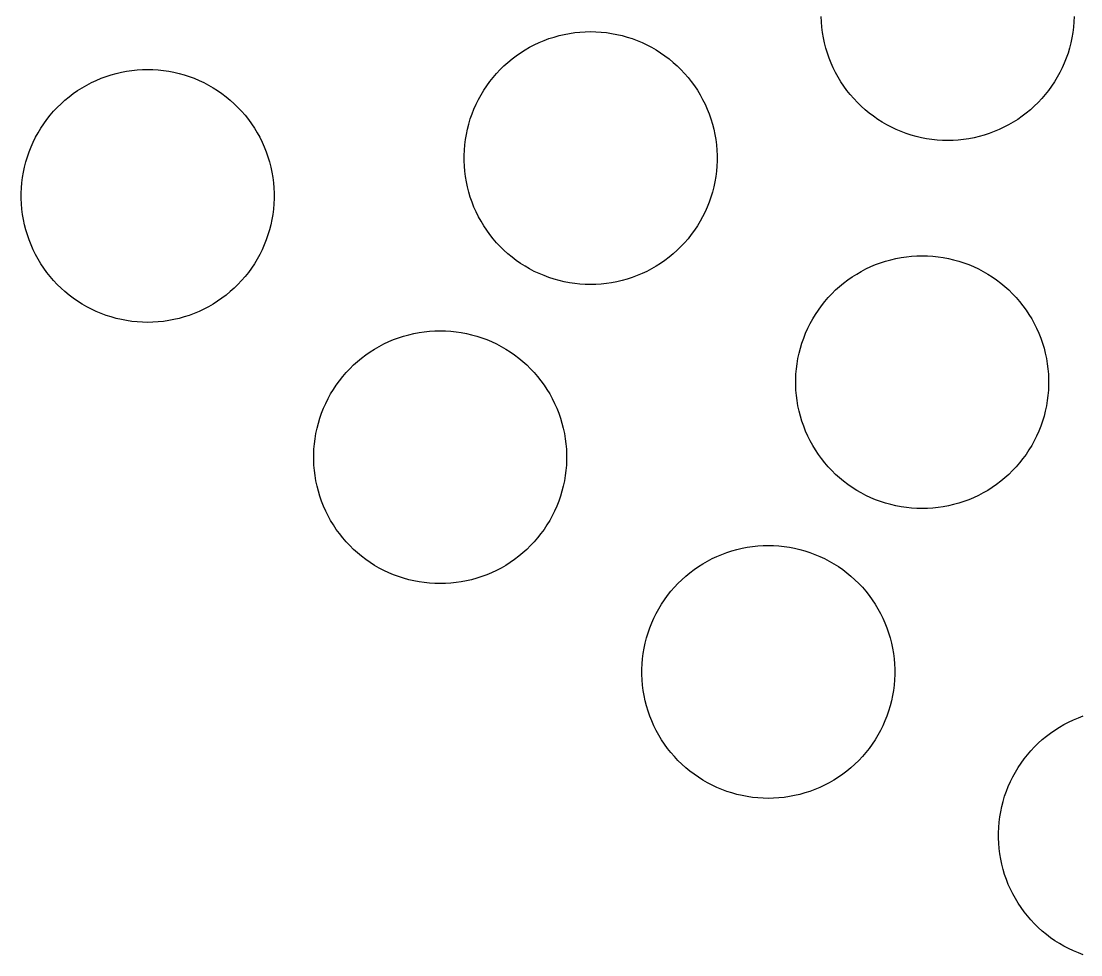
# Model space of a CAD drawing. Header units: metres. Extents: x -102 to 102, y -50 to 50.
# Drawn here: x -77.5 to -64.1, y -32.64 to -20.83 of the extents above; entities that cross this region are included whole.
import ezdxf

# ---------------------------------------------------------------- set-up
doc = ezdxf.new("R2010")
doc.units = ezdxf.units.M

msp = doc.modelspace()

# ---------------------------------------------------------------- linework, layer by layer
for p, q in [((-67.3798, -20.8379), (-67.3826, -20.7709)), ((-64.1833, -20.7709), (-64.1861, -20.8379)), ((-67.3742, -20.9046), (-67.3798, -20.8379)), ((-67.3658, -20.9711), (-67.3742, -20.9046)), ((-64.1917, -20.9046), (-64.2001, -20.9711)), ((-64.1861, -20.8379), (-64.1917, -20.9046)), ((-70.8276, -21.0491), (-70.7639, -21.0284)), ((-70.7639, -21.0284), (-70.6993, -21.0104)), ((-70.6993, -21.0104), (-70.6341, -20.9951)), ((-70.6341, -20.9951), (-70.5683, -20.9825)), ((-70.5683, -20.9825), (-70.502, -20.9727)), ((-70.502, -20.9727), (-70.4353, -20.9657)), ((-70.4353, -20.9657), (-70.3684, -20.9615)), ((-70.3684, -20.9615), (-70.3014, -20.9601)), ((-70.3014, -20.9601), (-70.2344, -20.9615)), ((-70.2344, -20.9615), (-70.1676, -20.9657)), ((-70.1676, -20.9657), (-70.1009, -20.9727)), ((-70.1009, -20.9727), (-70.0346, -20.9825)), ((-70.0346, -20.9825), (-69.9688, -20.9951)), ((-69.9688, -20.9951), (-69.9035, -21.0104)), ((-69.9035, -21.0104), (-69.839, -21.0284)), ((-69.839, -21.0284), (-69.7753, -21.0491)), ((-67.3546, -21.0372), (-67.3658, -20.9711)), ((-67.3407, -21.1028), (-67.3546, -21.0372)), ((-64.2113, -21.0372), (-64.2252, -21.1028)), ((-64.2001, -20.9711), (-64.2113, -21.0372)), ((-71.1303, -21.1915), (-71.0723, -21.158)), ((-71.0723, -21.158), (-71.0129, -21.127)), ((-71.0129, -21.127), (-70.9522, -21.0984)), ((-70.9522, -21.0984), (-70.8904, -21.0725)), ((-70.8904, -21.0725), (-70.8276, -21.0491)), ((-69.7753, -21.0491), (-69.7124, -21.0725)), ((-69.7124, -21.0725), (-69.6507, -21.0984)), ((-69.6507, -21.0984), (-69.59, -21.127)), ((-69.59, -21.127), (-69.5306, -21.158)), ((-69.5306, -21.158), (-69.4726, -21.1915)), ((-67.324, -21.1677), (-67.3407, -21.1028)), ((-67.3046, -21.2318), (-67.324, -21.1677)), ((-64.2419, -21.1677), (-64.2613, -21.2318)), ((-64.2252, -21.1028), (-64.2419, -21.1677)), ((-71.3469, -21.3489), (-71.2953, -21.3062)), ((-71.2953, -21.3062), (-71.2419, -21.2657)), ((-71.2419, -21.2657), (-71.1869, -21.2274)), ((-71.1869, -21.2274), (-71.1303, -21.1915)), ((-69.4726, -21.1915), (-69.416, -21.2274)), ((-69.416, -21.2274), (-69.361, -21.2657)), ((-69.361, -21.2657), (-69.3076, -21.3062)), ((-69.3076, -21.3062), (-69.256, -21.3489)), ((-67.2826, -21.2951), (-67.3046, -21.2318)), ((-67.2579, -21.3574), (-67.2826, -21.2951)), ((-64.2833, -21.2951), (-64.308, -21.3574)), ((-64.2613, -21.2318), (-64.2833, -21.2951)), ((-76.1056, -21.4514), (-76.0389, -21.4444)), ((-76.0389, -21.4444), (-75.9721, -21.4402)), ((-75.9721, -21.4402), (-75.9051, -21.4388)), ((-75.9051, -21.4388), (-75.8381, -21.4402)), ((-75.8381, -21.4402), (-75.7712, -21.4444)), ((-75.7712, -21.4444), (-75.7045, -21.4514)), ((-71.4905, -21.4895), (-71.4446, -21.4407)), ((-71.4446, -21.4407), (-71.3967, -21.3938)), ((-71.3967, -21.3938), (-71.3469, -21.3489)), ((-69.256, -21.3489), (-69.2062, -21.3938)), ((-69.2062, -21.3938), (-69.1583, -21.4407)), ((-69.1583, -21.4407), (-69.1124, -21.4895)), ((-67.2307, -21.4187), (-67.2579, -21.3574)), ((-67.2009, -21.4787), (-67.2307, -21.4187)), ((-64.3352, -21.4187), (-64.365, -21.4787)), ((-64.308, -21.3574), (-64.3352, -21.4187)), ((-76.6165, -21.6057), (-76.5558, -21.5771)), ((-76.5558, -21.5771), (-76.4941, -21.5512)), ((-76.4941, -21.5512), (-76.4312, -21.5278)), ((-76.4312, -21.5278), (-76.3675, -21.5071)), ((-76.3675, -21.5071), (-76.303, -21.4891)), ((-76.303, -21.4891), (-76.2377, -21.4738)), ((-76.2377, -21.4738), (-76.1719, -21.4612)), ((-76.1719, -21.4612), (-76.1056, -21.4514)), ((-75.7045, -21.4514), (-75.6382, -21.4612)), ((-75.6382, -21.4612), (-75.5724, -21.4738)), ((-75.5724, -21.4738), (-75.5072, -21.4891)), ((-75.5072, -21.4891), (-75.4426, -21.5071)), ((-75.4426, -21.5071), (-75.3789, -21.5278)), ((-75.3789, -21.5278), (-75.3161, -21.5512)), ((-75.3161, -21.5512), (-75.2543, -21.5771)), ((-75.2543, -21.5771), (-75.1936, -21.6057)), ((-71.5759, -21.5928), (-71.5343, -21.5402)), ((-71.5343, -21.5402), (-71.4905, -21.4895)), ((-69.1124, -21.4895), (-69.0686, -21.5402)), ((-69.0686, -21.5402), (-69.027, -21.5928)), ((-67.1686, -21.5374), (-67.2009, -21.4787)), ((-67.1339, -21.5947), (-67.1686, -21.5374)), ((-64.3973, -21.5374), (-64.432, -21.5947)), ((-64.365, -21.4787), (-64.3973, -21.5374)), ((-76.8455, -21.7444), (-76.7905, -21.7061)), ((-76.7905, -21.7061), (-76.7339, -21.6702)), ((-76.7339, -21.6702), (-76.6759, -21.6367)), ((-76.6759, -21.6367), (-76.6165, -21.6057)), ((-75.1936, -21.6057), (-75.1343, -21.6367)), ((-75.1343, -21.6367), (-75.0762, -21.6702)), ((-75.0762, -21.6702), (-75.0196, -21.7061)), ((-75.0196, -21.7061), (-74.9646, -21.7444)), ((-71.6871, -21.7601), (-71.6524, -21.7028)), ((-71.6524, -21.7028), (-71.6153, -21.647)), ((-71.6153, -21.647), (-71.5759, -21.5928)), ((-69.027, -21.5928), (-68.9876, -21.647)), ((-68.9876, -21.647), (-68.9505, -21.7028)), ((-68.9505, -21.7028), (-68.9158, -21.7601)), ((-67.0968, -21.6505), (-67.1339, -21.5947)), ((-67.0574, -21.7048), (-67.0968, -21.6505)), ((-67.0158, -21.7573), (-67.0574, -21.7048)), ((-64.5085, -21.7048), (-64.5501, -21.7573)), ((-64.4691, -21.6505), (-64.5085, -21.7048)), ((-64.432, -21.5947), (-64.4691, -21.6505)), ((-77.0003, -21.8725), (-76.9505, -21.8276)), ((-76.9505, -21.8276), (-76.8989, -21.7849)), ((-76.8989, -21.7849), (-76.8455, -21.7444)), ((-74.9646, -21.7444), (-74.9112, -21.7849)), ((-74.9112, -21.7849), (-74.8596, -21.8276)), ((-74.8596, -21.8276), (-74.8098, -21.8725)), ((-71.7492, -21.8789), (-71.7194, -21.8188)), ((-71.7194, -21.8188), (-71.6871, -21.7601)), ((-68.9158, -21.7601), (-68.8835, -21.8188)), ((-68.8835, -21.8188), (-68.8537, -21.8789)), ((-66.972, -21.808), (-67.0158, -21.7573)), ((-66.9261, -21.8569), (-66.972, -21.808)), ((-64.5939, -21.808), (-64.6398, -21.8569)), ((-64.5501, -21.7573), (-64.5939, -21.808)), ((-77.1379, -22.0189), (-77.0941, -21.9682)), ((-77.0941, -21.9682), (-77.0482, -21.9194)), ((-77.0482, -21.9194), (-77.0003, -21.8725)), ((-74.8098, -21.8725), (-74.7619, -21.9194)), ((-74.7619, -21.9194), (-74.716, -21.9682)), ((-74.716, -21.9682), (-74.6722, -22.0189)), ((-71.8011, -22.0024), (-71.7764, -21.9401)), ((-71.7764, -21.9401), (-71.7492, -21.8789)), ((-68.8537, -21.8789), (-68.8265, -21.9401)), ((-68.8265, -21.9401), (-68.8018, -22.0024)), ((-66.8782, -21.9037), (-66.9261, -21.8569)), ((-66.8284, -21.9486), (-66.8782, -21.9037)), ((-66.7768, -21.9913), (-66.8284, -21.9486)), ((-64.7375, -21.9486), (-64.7891, -21.9913)), ((-64.6877, -21.9037), (-64.7375, -21.9486)), ((-64.6398, -21.8569), (-64.6877, -21.9037)), ((-77.2189, -22.1257), (-77.1795, -22.0715)), ((-77.1795, -22.0715), (-77.1379, -22.0189)), ((-74.6722, -22.0189), (-74.6306, -22.0715)), ((-74.6306, -22.0715), (-74.5912, -22.1257)), ((-71.8425, -22.1299), (-71.8231, -22.0657)), ((-71.8231, -22.0657), (-71.8011, -22.0024)), ((-68.8018, -22.0024), (-68.7798, -22.0657)), ((-68.7798, -22.0657), (-68.7604, -22.1299)), ((-66.7234, -22.0318), (-66.7768, -21.9913)), ((-66.6684, -22.0701), (-66.7234, -22.0318)), ((-66.6118, -22.106), (-66.6684, -22.0701)), ((-66.5538, -22.1395), (-66.6118, -22.106)), ((-64.9541, -22.106), (-65.0121, -22.1395)), ((-64.8975, -22.0701), (-64.9541, -22.106)), ((-64.8425, -22.0318), (-64.8975, -22.0701)), ((-64.7891, -21.9913), (-64.8425, -22.0318)), ((-77.323, -22.2975), (-77.2907, -22.2388)), ((-77.2907, -22.2388), (-77.256, -22.1815)), ((-77.256, -22.1815), (-77.2189, -22.1257)), ((-74.5912, -22.1257), (-74.5541, -22.1815)), ((-74.5541, -22.1815), (-74.5194, -22.2388)), ((-74.5194, -22.2388), (-74.4871, -22.2975)), ((-71.8731, -22.2603), (-71.8592, -22.1948)), ((-71.8592, -22.1948), (-71.8425, -22.1299)), ((-68.7604, -22.1299), (-68.7437, -22.1948)), ((-68.7437, -22.1948), (-68.7298, -22.2603)), ((-66.4944, -22.1705), (-66.5538, -22.1395)), ((-66.4337, -22.1991), (-66.4944, -22.1705)), ((-66.3719, -22.2251), (-66.4337, -22.1991)), ((-66.3091, -22.2484), (-66.3719, -22.2251)), ((-66.2454, -22.2691), (-66.3091, -22.2484)), ((-65.2568, -22.2484), (-65.3205, -22.2691)), ((-65.1939, -22.2251), (-65.2568, -22.2484)), ((-65.1322, -22.1991), (-65.1939, -22.2251)), ((-65.0715, -22.1705), (-65.1322, -22.1991)), ((-65.0121, -22.1395), (-65.0715, -22.1705)), ((-77.3801, -22.4188), (-77.3528, -22.3576)), ((-77.3528, -22.3576), (-77.323, -22.2975)), ((-74.4871, -22.2975), (-74.4573, -22.3576)), ((-74.4573, -22.3576), (-74.4301, -22.4188)), ((-71.8927, -22.3929), (-71.8843, -22.3264)), ((-71.8843, -22.3264), (-71.8731, -22.2603)), ((-68.7298, -22.2603), (-68.7186, -22.3264)), ((-68.7186, -22.3264), (-68.7102, -22.3929)), ((-66.1808, -22.2871), (-66.2454, -22.2691)), ((-66.1156, -22.3024), (-66.1808, -22.2871)), ((-66.0498, -22.315), (-66.1156, -22.3024)), ((-65.9835, -22.3248), (-66.0498, -22.315)), ((-65.9168, -22.3318), (-65.9835, -22.3248)), ((-65.8499, -22.336), (-65.9168, -22.3318)), ((-65.7829, -22.3374), (-65.8499, -22.336)), ((-65.7159, -22.336), (-65.7829, -22.3374)), ((-65.6491, -22.3318), (-65.7159, -22.336)), ((-65.5824, -22.3248), (-65.6491, -22.3318)), ((-65.5161, -22.315), (-65.5824, -22.3248)), ((-65.4503, -22.3024), (-65.5161, -22.315)), ((-65.385, -22.2871), (-65.4503, -22.3024)), ((-65.3205, -22.2691), (-65.385, -22.2871)), ((-77.4268, -22.5444), (-77.4047, -22.4811)), ((-77.4047, -22.4811), (-77.3801, -22.4188)), ((-74.4301, -22.4188), (-74.4054, -22.4811)), ((-74.4054, -22.4811), (-74.3834, -22.5444)), ((-71.9011, -22.5266), (-71.8983, -22.4597)), ((-71.8983, -22.4597), (-71.8927, -22.3929)), ((-68.7102, -22.3929), (-68.7046, -22.4597)), ((-68.7046, -22.4597), (-68.7018, -22.5266)), ((-77.4628, -22.6735), (-77.4461, -22.6086)), ((-77.4461, -22.6086), (-77.4268, -22.5444)), ((-74.3834, -22.5444), (-74.364, -22.6086)), ((-74.364, -22.6086), (-74.3473, -22.6735)), ((-71.9011, -22.5936), (-71.9011, -22.5266)), ((-71.8983, -22.6606), (-71.9011, -22.5936)), ((-68.7018, -22.5936), (-68.7046, -22.6606)), ((-68.7018, -22.5266), (-68.7018, -22.5936)), ((-77.4879, -22.8051), (-77.4767, -22.739)), ((-77.4767, -22.739), (-77.4628, -22.6735)), ((-74.3473, -22.6735), (-74.3334, -22.739)), ((-74.3334, -22.739), (-74.3222, -22.8051)), ((-71.8927, -22.7274), (-71.8983, -22.6606)), ((-71.8843, -22.7939), (-71.8927, -22.7274)), ((-68.7102, -22.7274), (-68.7186, -22.7939)), ((-68.7046, -22.6606), (-68.7102, -22.7274)), ((-77.5019, -22.9384), (-77.4963, -22.8716)), ((-77.4963, -22.8716), (-77.4879, -22.8051)), ((-74.3222, -22.8051), (-74.3138, -22.8716)), ((-74.3138, -22.8716), (-74.3082, -22.9384)), ((-71.8731, -22.8599), (-71.8843, -22.7939)), ((-71.8592, -22.9255), (-71.8731, -22.8599)), ((-68.7298, -22.8599), (-68.7437, -22.9255)), ((-68.7186, -22.7939), (-68.7298, -22.8599)), ((-77.5047, -23.0053), (-77.5019, -22.9384)), ((-77.5047, -23.0723), (-77.5047, -23.0053)), ((-74.3082, -22.9384), (-74.3054, -23.0053)), ((-74.3054, -23.0053), (-74.3054, -23.0723)), ((-71.8425, -22.9904), (-71.8592, -22.9255)), ((-71.8231, -23.0546), (-71.8425, -22.9904)), ((-71.8011, -23.1178), (-71.8231, -23.0546)), ((-68.7798, -23.0546), (-68.8018, -23.1178)), ((-68.7604, -22.9904), (-68.7798, -23.0546)), ((-68.7437, -22.9255), (-68.7604, -22.9904)), ((-77.5019, -23.1393), (-77.5047, -23.0723)), ((-77.4963, -23.2061), (-77.5019, -23.1393)), ((-74.3082, -23.1393), (-74.3138, -23.2061)), ((-74.3054, -23.0723), (-74.3082, -23.1393)), ((-71.7764, -23.1801), (-71.8011, -23.1178)), ((-71.7492, -23.2414), (-71.7764, -23.1801)), ((-68.8265, -23.1801), (-68.8537, -23.2414)), ((-68.8018, -23.1178), (-68.8265, -23.1801)), ((-77.4879, -23.2726), (-77.4963, -23.2061)), ((-77.4767, -23.3386), (-77.4879, -23.2726)), ((-74.3222, -23.2726), (-74.3334, -23.3386)), ((-74.3138, -23.2061), (-74.3222, -23.2726)), ((-71.7194, -23.3014), (-71.7492, -23.2414)), ((-71.6871, -23.3601), (-71.7194, -23.3014)), ((-68.8835, -23.3014), (-68.9158, -23.3601)), ((-68.8537, -23.2414), (-68.8835, -23.3014)), ((-77.4628, -23.4042), (-77.4767, -23.3386)), ((-77.4461, -23.4691), (-77.4628, -23.4042)), ((-74.3473, -23.4042), (-74.364, -23.4691)), ((-74.3334, -23.3386), (-74.3473, -23.4042)), ((-71.6524, -23.4174), (-71.6871, -23.3601)), ((-71.6153, -23.4733), (-71.6524, -23.4174)), ((-68.9505, -23.4174), (-68.9876, -23.4733)), ((-68.9158, -23.3601), (-68.9505, -23.4174)), ((-77.4268, -23.5332), (-77.4461, -23.4691)), ((-77.4047, -23.5965), (-77.4268, -23.5332)), ((-74.3834, -23.5332), (-74.4054, -23.5965)), ((-74.364, -23.4691), (-74.3834, -23.5332)), ((-71.5759, -23.5275), (-71.6153, -23.4733)), ((-71.5343, -23.58), (-71.5759, -23.5275)), ((-71.4905, -23.6307), (-71.5343, -23.58)), ((-69.0686, -23.58), (-69.1124, -23.6307)), ((-69.027, -23.5275), (-69.0686, -23.58)), ((-68.9876, -23.4733), (-69.027, -23.5275)), ((-77.3801, -23.6588), (-77.4047, -23.5965)), ((-77.3528, -23.7201), (-77.3801, -23.6588)), ((-77.323, -23.7801), (-77.3528, -23.7201)), ((-74.4573, -23.7201), (-74.4871, -23.7801)), ((-74.4301, -23.6588), (-74.4573, -23.7201)), ((-74.4054, -23.5965), (-74.4301, -23.6588)), ((-71.4446, -23.6796), (-71.4905, -23.6307)), ((-71.3967, -23.7265), (-71.4446, -23.6796)), ((-71.3469, -23.7713), (-71.3967, -23.7265)), ((-69.2062, -23.7265), (-69.256, -23.7713)), ((-69.1583, -23.6796), (-69.2062, -23.7265)), ((-69.1124, -23.6307), (-69.1583, -23.6796)), ((-77.2907, -23.8388), (-77.323, -23.7801)), ((-77.256, -23.8961), (-77.2907, -23.8388)), ((-74.5194, -23.8388), (-74.5541, -23.8961)), ((-74.4871, -23.7801), (-74.5194, -23.8388)), ((-71.2953, -23.814), (-71.3469, -23.7713)), ((-71.2419, -23.8546), (-71.2953, -23.814)), ((-71.1869, -23.8928), (-71.2419, -23.8546)), ((-69.361, -23.8546), (-69.416, -23.8928)), ((-69.3076, -23.814), (-69.361, -23.8546)), ((-69.256, -23.7713), (-69.3076, -23.814)), ((-66.5683, -23.8637), (-66.5038, -23.8457)), ((-66.5038, -23.8457), (-66.4385, -23.8304)), ((-66.4385, -23.8304), (-66.3727, -23.8178)), ((-66.3727, -23.8178), (-66.3064, -23.808)), ((-66.3064, -23.808), (-66.2398, -23.801)), ((-66.2398, -23.801), (-66.1729, -23.7968)), ((-66.1729, -23.7968), (-66.1059, -23.7954)), ((-66.1059, -23.7954), (-66.0389, -23.7968)), ((-66.0389, -23.7968), (-65.972, -23.801)), ((-65.972, -23.801), (-65.9053, -23.808)), ((-65.9053, -23.808), (-65.8391, -23.8178)), ((-65.8391, -23.8178), (-65.7732, -23.8304)), ((-65.7732, -23.8304), (-65.708, -23.8457)), ((-65.708, -23.8457), (-65.6434, -23.8637)), ((-77.2189, -23.952), (-77.256, -23.8961)), ((-77.1795, -24.0062), (-77.2189, -23.952)), ((-74.5912, -23.952), (-74.6306, -24.0062)), ((-74.5541, -23.8961), (-74.5912, -23.952)), ((-71.1303, -23.9287), (-71.1869, -23.8928)), ((-71.0723, -23.9622), (-71.1303, -23.9287)), ((-71.0129, -23.9933), (-71.0723, -23.9622)), ((-70.9522, -24.0218), (-71.0129, -23.9933)), ((-69.59, -23.9933), (-69.6507, -24.0218)), ((-69.5306, -23.9622), (-69.59, -23.9933)), ((-69.4726, -23.9287), (-69.5306, -23.9622)), ((-69.416, -23.8928), (-69.4726, -23.9287)), ((-66.9347, -24.0268), (-66.8767, -23.9933)), ((-66.8767, -23.9933), (-66.8173, -23.9622)), ((-66.8173, -23.9622), (-66.7567, -23.9337)), ((-66.7567, -23.9337), (-66.6949, -23.9077)), ((-66.6949, -23.9077), (-66.6321, -23.8844)), ((-66.6321, -23.8844), (-66.5683, -23.8637)), ((-65.6434, -23.8637), (-65.5797, -23.8844)), ((-65.5797, -23.8844), (-65.5169, -23.9077)), ((-65.5169, -23.9077), (-65.4551, -23.9337)), ((-65.4551, -23.9337), (-65.3945, -23.9622)), ((-65.3945, -23.9622), (-65.3351, -23.9933)), ((-65.3351, -23.9933), (-65.277, -24.0268)), ((-77.1379, -24.0587), (-77.1795, -24.0062)), ((-77.0941, -24.1094), (-77.1379, -24.0587)), ((-77.0482, -24.1583), (-77.0941, -24.1094)), ((-74.716, -24.1094), (-74.7619, -24.1583)), ((-74.6722, -24.0587), (-74.716, -24.1094)), ((-74.6306, -24.0062), (-74.6722, -24.0587)), ((-70.8904, -24.0478), (-70.9522, -24.0218)), ((-70.8276, -24.0711), (-70.8904, -24.0478)), ((-70.7639, -24.0918), (-70.8276, -24.0711)), ((-70.6993, -24.1098), (-70.7639, -24.0918)), ((-70.6341, -24.1252), (-70.6993, -24.1098)), ((-70.5683, -24.1377), (-70.6341, -24.1252)), ((-69.9688, -24.1252), (-70.0346, -24.1377)), ((-69.9035, -24.1098), (-69.9688, -24.1252)), ((-69.839, -24.0918), (-69.9035, -24.1098)), ((-69.7753, -24.0711), (-69.839, -24.0918)), ((-69.7124, -24.0478), (-69.7753, -24.0711)), ((-69.6507, -24.0218), (-69.7124, -24.0478)), ((-67.0997, -24.1415), (-67.0463, -24.101)), ((-67.0463, -24.101), (-66.9913, -24.0627)), ((-66.9913, -24.0627), (-66.9347, -24.0268)), ((-65.277, -24.0268), (-65.2205, -24.0627)), ((-65.2205, -24.0627), (-65.1654, -24.101)), ((-65.1654, -24.101), (-65.112, -24.1415)), ((-77.0003, -24.2052), (-77.0482, -24.1583)), ((-76.9505, -24.25), (-77.0003, -24.2052)), ((-76.8989, -24.2927), (-76.9505, -24.25)), ((-74.8596, -24.25), (-74.9112, -24.2927)), ((-74.8098, -24.2052), (-74.8596, -24.25)), ((-74.7619, -24.1583), (-74.8098, -24.2052)), ((-70.502, -24.1475), (-70.5683, -24.1377)), ((-70.4353, -24.1545), (-70.502, -24.1475)), ((-70.3684, -24.1587), (-70.4353, -24.1545)), ((-70.3014, -24.1601), (-70.3684, -24.1587)), ((-70.2344, -24.1587), (-70.3014, -24.1601)), ((-70.1676, -24.1545), (-70.2344, -24.1587)), ((-70.1009, -24.1475), (-70.1676, -24.1545)), ((-70.0346, -24.1377), (-70.1009, -24.1475)), ((-67.249, -24.2759), (-67.2012, -24.229)), ((-67.2012, -24.229), (-67.1514, -24.1842)), ((-67.1514, -24.1842), (-67.0997, -24.1415)), ((-65.112, -24.1415), (-65.0604, -24.1842)), ((-65.0604, -24.1842), (-65.0106, -24.229)), ((-65.0106, -24.229), (-64.9627, -24.2759)), ((-76.8455, -24.3333), (-76.8989, -24.2927)), ((-76.7905, -24.3715), (-76.8455, -24.3333)), ((-76.7339, -24.4074), (-76.7905, -24.3715)), ((-75.0196, -24.3715), (-75.0762, -24.4074)), ((-74.9646, -24.3333), (-75.0196, -24.3715)), ((-74.9112, -24.2927), (-74.9646, -24.3333)), ((-67.3803, -24.428), (-67.3387, -24.3755)), ((-67.3387, -24.3755), (-67.2949, -24.3248)), ((-67.2949, -24.3248), (-67.249, -24.2759)), ((-64.9627, -24.2759), (-64.9168, -24.3248)), ((-64.9168, -24.3248), (-64.8731, -24.3755)), ((-64.8731, -24.3755), (-64.8314, -24.428)), ((-76.6759, -24.4409), (-76.7339, -24.4074)), ((-76.6165, -24.472), (-76.6759, -24.4409)), ((-76.5558, -24.5005), (-76.6165, -24.472)), ((-76.4941, -24.5265), (-76.5558, -24.5005)), ((-76.4312, -24.5498), (-76.4941, -24.5265)), ((-75.3161, -24.5265), (-75.3789, -24.5498)), ((-75.2543, -24.5005), (-75.3161, -24.5265)), ((-75.1936, -24.472), (-75.2543, -24.5005)), ((-75.1343, -24.4409), (-75.1936, -24.472)), ((-75.0762, -24.4074), (-75.1343, -24.4409)), ((-67.4568, -24.5381), (-67.4197, -24.4823)), ((-67.4197, -24.4823), (-67.3803, -24.428)), ((-64.8314, -24.428), (-64.792, -24.4823)), ((-64.792, -24.4823), (-64.755, -24.5381)), ((-76.3675, -24.5705), (-76.4312, -24.5498)), ((-76.303, -24.5885), (-76.3675, -24.5705)), ((-76.2377, -24.6039), (-76.303, -24.5885)), ((-76.1719, -24.6164), (-76.2377, -24.6039)), ((-76.1056, -24.6262), (-76.1719, -24.6164)), ((-76.0389, -24.6332), (-76.1056, -24.6262)), ((-75.9721, -24.6374), (-76.0389, -24.6332)), ((-75.9051, -24.6388), (-75.9721, -24.6374)), ((-75.8381, -24.6374), (-75.9051, -24.6388)), ((-75.7712, -24.6332), (-75.8381, -24.6374)), ((-75.7045, -24.6262), (-75.7712, -24.6332)), ((-75.6382, -24.6164), (-75.7045, -24.6262)), ((-75.5724, -24.6039), (-75.6382, -24.6164)), ((-75.5072, -24.5885), (-75.5724, -24.6039)), ((-75.4426, -24.5705), (-75.5072, -24.5885)), ((-75.3789, -24.5498), (-75.4426, -24.5705)), ((-67.5536, -24.7141), (-67.5238, -24.6541)), ((-67.5238, -24.6541), (-67.4915, -24.5954)), ((-67.4915, -24.5954), (-67.4568, -24.5381)), ((-64.755, -24.5381), (-64.7202, -24.5954)), ((-64.7202, -24.5954), (-64.688, -24.6541)), ((-64.688, -24.6541), (-64.6582, -24.7141)), ((-72.6667, -24.8127), (-72.6022, -24.7946)), ((-72.6022, -24.7946), (-72.537, -24.7793)), ((-72.537, -24.7793), (-72.4711, -24.7668)), ((-72.4711, -24.7668), (-72.4048, -24.757)), ((-72.4048, -24.757), (-72.3382, -24.75)), ((-72.3382, -24.75), (-72.2713, -24.7458)), ((-72.2713, -24.7458), (-72.2043, -24.7444)), ((-72.2043, -24.7444), (-72.1373, -24.7458)), ((-72.1373, -24.7458), (-72.0704, -24.75)), ((-72.0704, -24.75), (-72.0038, -24.757)), ((-72.0038, -24.757), (-71.9375, -24.7668)), ((-71.9375, -24.7668), (-71.8716, -24.7793)), ((-71.8716, -24.7793), (-71.8064, -24.7946)), ((-71.8064, -24.7946), (-71.7419, -24.8127)), ((-67.6055, -24.8377), (-67.5809, -24.7754)), ((-67.5809, -24.7754), (-67.5536, -24.7141)), ((-64.6582, -24.7141), (-64.6309, -24.7754)), ((-64.6309, -24.7754), (-64.6062, -24.8377)), ((-72.9751, -24.9423), (-72.9157, -24.9112)), ((-72.9157, -24.9112), (-72.8551, -24.8827)), ((-72.8551, -24.8827), (-72.7933, -24.8567)), ((-72.7933, -24.8567), (-72.7305, -24.8334)), ((-72.7305, -24.8334), (-72.6667, -24.8127)), ((-71.7419, -24.8127), (-71.6781, -24.8334)), ((-71.6781, -24.8334), (-71.6153, -24.8567)), ((-71.6153, -24.8567), (-71.5535, -24.8827)), ((-71.5535, -24.8827), (-71.4929, -24.9112)), ((-71.4929, -24.9112), (-71.4335, -24.9423)), ((-67.6469, -24.9651), (-67.6276, -24.901)), ((-67.6276, -24.901), (-67.6055, -24.8377)), ((-64.6062, -24.8377), (-64.5842, -24.901)), ((-64.5842, -24.901), (-64.5648, -24.9651)), ((-73.1981, -25.0905), (-73.1448, -25.0499)), ((-73.1448, -25.0499), (-73.0897, -25.0117)), ((-73.0897, -25.0117), (-73.0331, -24.9758)), ((-73.0331, -24.9758), (-72.9751, -24.9423)), ((-71.4335, -24.9423), (-71.3755, -24.9758)), ((-71.3755, -24.9758), (-71.3189, -25.0117)), ((-71.3189, -25.0117), (-71.2639, -25.0499)), ((-71.2639, -25.0499), (-71.2105, -25.0905)), ((-67.6775, -25.0956), (-67.6636, -25.03)), ((-67.6636, -25.03), (-67.6469, -24.9651)), ((-64.5648, -24.9651), (-64.5482, -25.03)), ((-64.5482, -25.03), (-64.5342, -25.0956)), ((-73.3475, -25.2249), (-73.2996, -25.178)), ((-73.2996, -25.178), (-73.2498, -25.1332)), ((-73.2498, -25.1332), (-73.1981, -25.0905)), ((-71.2105, -25.0905), (-71.1588, -25.1332)), ((-71.1588, -25.1332), (-71.109, -25.178)), ((-71.109, -25.178), (-71.0611, -25.2249)), ((-67.6971, -25.2281), (-67.6887, -25.1617)), ((-67.6887, -25.1617), (-67.6775, -25.0956)), ((-64.5342, -25.0956), (-64.523, -25.1617)), ((-64.523, -25.1617), (-64.5146, -25.2281)), ((-73.4787, -25.377), (-73.4371, -25.3245)), ((-73.4371, -25.3245), (-73.3933, -25.2738)), ((-73.3933, -25.2738), (-73.3475, -25.2249)), ((-71.0611, -25.2249), (-71.0153, -25.2738)), ((-71.0153, -25.2738), (-70.9715, -25.3245)), ((-70.9715, -25.3245), (-70.9299, -25.377)), ((-67.7055, -25.3619), (-67.7027, -25.2949)), ((-67.7027, -25.2949), (-67.6971, -25.2281)), ((-64.5146, -25.2281), (-64.509, -25.2949)), ((-64.509, -25.2949), (-64.5062, -25.3619)), ((-73.5552, -25.487), (-73.5181, -25.4312)), ((-73.5181, -25.4312), (-73.4787, -25.377)), ((-70.9299, -25.377), (-70.8905, -25.4312)), ((-70.8905, -25.4312), (-70.8534, -25.487)), ((-67.7055, -25.4289), (-67.7055, -25.3619)), ((-67.7027, -25.4959), (-67.7055, -25.4289)), ((-64.5062, -25.4289), (-64.509, -25.4959)), ((-64.5062, -25.3619), (-64.5062, -25.4289)), ((-73.652, -25.6631), (-73.6222, -25.6031)), ((-73.6222, -25.6031), (-73.59, -25.5444)), ((-73.59, -25.5444), (-73.5552, -25.487)), ((-70.8534, -25.487), (-70.8187, -25.5444)), ((-70.8187, -25.5444), (-70.7864, -25.6031)), ((-70.7864, -25.6031), (-70.7566, -25.6631)), ((-67.6971, -25.5626), (-67.7027, -25.4959)), ((-67.6887, -25.6291), (-67.6971, -25.5626)), ((-64.5146, -25.5626), (-64.523, -25.6291)), ((-64.509, -25.4959), (-64.5146, -25.5626)), ((-73.7039, -25.7867), (-73.6793, -25.7243)), ((-73.6793, -25.7243), (-73.652, -25.6631)), ((-70.7566, -25.6631), (-70.7293, -25.7243)), ((-70.7293, -25.7243), (-70.7047, -25.7867)), ((-67.6775, -25.6952), (-67.6887, -25.6291)), ((-67.6636, -25.7608), (-67.6775, -25.6952)), ((-64.5342, -25.6952), (-64.5482, -25.7608)), ((-64.523, -25.6291), (-64.5342, -25.6952)), ((-73.7454, -25.9141), (-73.726, -25.8499)), ((-73.726, -25.8499), (-73.7039, -25.7867)), ((-70.7047, -25.7867), (-70.6826, -25.8499)), ((-70.6826, -25.8499), (-70.6632, -25.9141)), ((-67.6469, -25.8257), (-67.6636, -25.7608)), ((-67.6276, -25.8898), (-67.6469, -25.8257)), ((-64.5648, -25.8257), (-64.5842, -25.8898)), ((-64.5482, -25.7608), (-64.5648, -25.8257)), ((-73.776, -26.0446), (-73.762, -25.979)), ((-73.762, -25.979), (-73.7454, -25.9141)), ((-70.6632, -25.9141), (-70.6466, -25.979)), ((-70.6466, -25.979), (-70.6326, -26.0446)), ((-67.6055, -25.9531), (-67.6276, -25.8898)), ((-67.5809, -26.0154), (-67.6055, -25.9531)), ((-64.6062, -25.9531), (-64.6309, -26.0154)), ((-64.5842, -25.8898), (-64.6062, -25.9531)), ((-73.7955, -26.1771), (-73.7871, -26.1106)), ((-73.7871, -26.1106), (-73.776, -26.0446)), ((-70.6326, -26.0446), (-70.6215, -26.1106)), ((-70.6215, -26.1106), (-70.6131, -26.1771)), ((-67.5536, -26.0766), (-67.5809, -26.0154)), ((-67.5238, -26.1367), (-67.5536, -26.0766)), ((-67.4915, -26.1954), (-67.5238, -26.1367)), ((-64.688, -26.1367), (-64.7202, -26.1954)), ((-64.6582, -26.0766), (-64.688, -26.1367)), ((-64.6309, -26.0154), (-64.6582, -26.0766)), ((-73.804, -26.3109), (-73.8011, -26.2439)), ((-73.8011, -26.2439), (-73.7955, -26.1771)), ((-70.6131, -26.1771), (-70.6075, -26.2439)), ((-70.6075, -26.2439), (-70.6047, -26.3109)), ((-67.4568, -26.2527), (-67.4915, -26.1954)), ((-67.4197, -26.3085), (-67.4568, -26.2527)), ((-64.755, -26.2527), (-64.792, -26.3085)), ((-64.7202, -26.1954), (-64.755, -26.2527)), ((-73.804, -26.3779), (-73.804, -26.3109)), ((-73.8011, -26.4448), (-73.804, -26.3779)), ((-70.6047, -26.3779), (-70.6075, -26.4448)), ((-70.6047, -26.3109), (-70.6047, -26.3779)), ((-67.3803, -26.3627), (-67.4197, -26.3085)), ((-67.3387, -26.4153), (-67.3803, -26.3627)), ((-64.8314, -26.3627), (-64.8731, -26.4153)), ((-64.792, -26.3085), (-64.8314, -26.3627)), ((-73.7955, -26.5116), (-73.8011, -26.4448)), ((-73.7871, -26.5781), (-73.7955, -26.5116)), ((-70.6131, -26.5116), (-70.6215, -26.5781)), ((-70.6075, -26.4448), (-70.6131, -26.5116)), ((-67.2949, -26.466), (-67.3387, -26.4153)), ((-67.249, -26.5149), (-67.2949, -26.466)), ((-67.2012, -26.5617), (-67.249, -26.5149)), ((-64.9627, -26.5149), (-65.0106, -26.5617)), ((-64.9168, -26.466), (-64.9627, -26.5149)), ((-64.8731, -26.4153), (-64.9168, -26.466)), ((-73.776, -26.6442), (-73.7871, -26.5781)), ((-73.762, -26.7097), (-73.776, -26.6442)), ((-70.6326, -26.6442), (-70.6466, -26.7097)), ((-70.6215, -26.5781), (-70.6326, -26.6442)), ((-67.1514, -26.6066), (-67.2012, -26.5617)), ((-67.0997, -26.6493), (-67.1514, -26.6066)), ((-67.0463, -26.6898), (-67.0997, -26.6493)), ((-65.112, -26.6493), (-65.1654, -26.6898)), ((-65.0604, -26.6066), (-65.112, -26.6493)), ((-65.0106, -26.5617), (-65.0604, -26.6066)), ((-73.7454, -26.7746), (-73.762, -26.7097)), ((-73.726, -26.8388), (-73.7454, -26.7746)), ((-70.6632, -26.7746), (-70.6826, -26.8388)), ((-70.6466, -26.7097), (-70.6632, -26.7746)), ((-66.9913, -26.7281), (-67.0463, -26.6898)), ((-66.9347, -26.764), (-66.9913, -26.7281)), ((-66.8767, -26.7975), (-66.9347, -26.764)), ((-66.8173, -26.8285), (-66.8767, -26.7975)), ((-65.3351, -26.7975), (-65.3945, -26.8285)), ((-65.277, -26.764), (-65.3351, -26.7975)), ((-65.2205, -26.7281), (-65.277, -26.764)), ((-65.1654, -26.6898), (-65.2205, -26.7281)), ((-73.7039, -26.9021), (-73.726, -26.8388)), ((-73.6793, -26.9644), (-73.7039, -26.9021)), ((-70.7047, -26.9021), (-70.7293, -26.9644)), ((-70.6826, -26.8388), (-70.7047, -26.9021)), ((-66.7567, -26.8571), (-66.8173, -26.8285)), ((-66.6949, -26.883), (-66.7567, -26.8571)), ((-66.6321, -26.9064), (-66.6949, -26.883)), ((-66.5683, -26.9271), (-66.6321, -26.9064)), ((-66.5038, -26.9451), (-66.5683, -26.9271)), ((-65.6434, -26.9271), (-65.708, -26.9451)), ((-65.5797, -26.9064), (-65.6434, -26.9271)), ((-65.5169, -26.883), (-65.5797, -26.9064)), ((-65.4551, -26.8571), (-65.5169, -26.883)), ((-65.3945, -26.8285), (-65.4551, -26.8571)), ((-73.652, -27.0256), (-73.6793, -26.9644)), ((-73.6222, -27.0856), (-73.652, -27.0256)), ((-70.7566, -27.0256), (-70.7864, -27.0856)), ((-70.7293, -26.9644), (-70.7566, -27.0256)), ((-66.4385, -26.9604), (-66.5038, -26.9451)), ((-66.3727, -26.973), (-66.4385, -26.9604)), ((-66.3064, -26.9828), (-66.3727, -26.973)), ((-66.2398, -26.9898), (-66.3064, -26.9828)), ((-66.1729, -26.994), (-66.2398, -26.9898)), ((-66.1059, -26.9954), (-66.1729, -26.994)), ((-66.0389, -26.994), (-66.1059, -26.9954)), ((-65.972, -26.9898), (-66.0389, -26.994)), ((-65.9053, -26.9828), (-65.972, -26.9898)), ((-65.8391, -26.973), (-65.9053, -26.9828)), ((-65.7732, -26.9604), (-65.8391, -26.973)), ((-65.708, -26.9451), (-65.7732, -26.9604)), ((-73.59, -27.1444), (-73.6222, -27.0856)), ((-73.5552, -27.2017), (-73.59, -27.1444)), ((-73.5181, -27.2575), (-73.5552, -27.2017)), ((-70.8534, -27.2017), (-70.8905, -27.2575)), ((-70.8187, -27.1444), (-70.8534, -27.2017)), ((-70.7864, -27.0856), (-70.8187, -27.1444)), ((-73.4787, -27.3117), (-73.5181, -27.2575)), ((-73.4371, -27.3642), (-73.4787, -27.3117)), ((-70.9299, -27.3117), (-70.9715, -27.3642)), ((-70.8905, -27.2575), (-70.9299, -27.3117)), ((-73.3933, -27.415), (-73.4371, -27.3642)), ((-73.3475, -27.4638), (-73.3933, -27.415)), ((-73.2996, -27.5107), (-73.3475, -27.4638)), ((-71.0611, -27.4638), (-71.109, -27.5107)), ((-71.0153, -27.415), (-71.0611, -27.4638)), ((-70.9715, -27.3642), (-71.0153, -27.415)), ((-68.319, -27.4838), (-68.2527, -27.474)), ((-68.2527, -27.474), (-68.1861, -27.467)), ((-68.1861, -27.467), (-68.1192, -27.4628)), ((-68.1192, -27.4628), (-68.0522, -27.4614)), ((-68.0522, -27.4614), (-67.9852, -27.4628)), ((-67.9852, -27.4628), (-67.9183, -27.467)), ((-67.9183, -27.467), (-67.8517, -27.474)), ((-67.8517, -27.474), (-67.7854, -27.4838)), ((-73.2498, -27.5556), (-73.2996, -27.5107)), ((-73.1981, -27.5983), (-73.2498, -27.5556)), ((-73.1448, -27.6388), (-73.1981, -27.5983)), ((-71.2105, -27.5983), (-71.2639, -27.6388)), ((-71.1588, -27.5556), (-71.2105, -27.5983)), ((-71.109, -27.5107), (-71.1588, -27.5556)), ((-68.7636, -27.6283), (-68.703, -27.5997)), ((-68.703, -27.5997), (-68.6412, -27.5738)), ((-68.6412, -27.5738), (-68.5784, -27.5504)), ((-68.5784, -27.5504), (-68.5147, -27.5297)), ((-68.5147, -27.5297), (-68.4501, -27.5117)), ((-68.4501, -27.5117), (-68.3849, -27.4964)), ((-68.3849, -27.4964), (-68.319, -27.4838)), ((-67.7854, -27.4838), (-67.7196, -27.4964)), ((-67.7196, -27.4964), (-67.6543, -27.5117)), ((-67.6543, -27.5117), (-67.5898, -27.5297)), ((-67.5898, -27.5297), (-67.526, -27.5504)), ((-67.526, -27.5504), (-67.4632, -27.5738)), ((-67.4632, -27.5738), (-67.4014, -27.5997)), ((-67.4014, -27.5997), (-67.3408, -27.6283)), ((-73.0897, -27.677), (-73.1448, -27.6388)), ((-73.0331, -27.713), (-73.0897, -27.677)), ((-72.9751, -27.7465), (-73.0331, -27.713)), ((-72.9157, -27.7775), (-72.9751, -27.7465)), ((-71.4335, -27.7465), (-71.4929, -27.7775)), ((-71.3755, -27.713), (-71.4335, -27.7465)), ((-71.3189, -27.677), (-71.3755, -27.713)), ((-71.2639, -27.6388), (-71.3189, -27.677)), ((-68.9927, -27.767), (-68.9376, -27.7287)), ((-68.9376, -27.7287), (-68.8811, -27.6928)), ((-68.8811, -27.6928), (-68.823, -27.6593)), ((-68.823, -27.6593), (-68.7636, -27.6283)), ((-67.3408, -27.6283), (-67.2814, -27.6593)), ((-67.2814, -27.6593), (-67.2234, -27.6928)), ((-67.2234, -27.6928), (-67.1668, -27.7287)), ((-67.1668, -27.7287), (-67.1118, -27.767)), ((-72.8551, -27.806), (-72.9157, -27.7775)), ((-72.7933, -27.832), (-72.8551, -27.806)), ((-72.7305, -27.8554), (-72.7933, -27.832)), ((-72.6667, -27.8761), (-72.7305, -27.8554)), ((-72.6022, -27.8941), (-72.6667, -27.8761)), ((-71.7419, -27.8761), (-71.8064, -27.8941)), ((-71.6781, -27.8554), (-71.7419, -27.8761)), ((-71.6153, -27.832), (-71.6781, -27.8554)), ((-71.5535, -27.806), (-71.6153, -27.832)), ((-71.4929, -27.7775), (-71.5535, -27.806)), ((-69.1475, -27.8951), (-69.0977, -27.8502)), ((-69.0977, -27.8502), (-69.0461, -27.8075)), ((-69.0461, -27.8075), (-68.9927, -27.767)), ((-67.1118, -27.767), (-67.0584, -27.8075)), ((-67.0584, -27.8075), (-67.0067, -27.8502)), ((-67.0067, -27.8502), (-66.9569, -27.8951)), ((-72.537, -27.9094), (-72.6022, -27.8941)), ((-72.4711, -27.922), (-72.537, -27.9094)), ((-72.4048, -27.9317), (-72.4711, -27.922)), ((-72.3382, -27.9388), (-72.4048, -27.9317)), ((-72.2713, -27.943), (-72.3382, -27.9388)), ((-72.2043, -27.9444), (-72.2713, -27.943)), ((-72.1373, -27.943), (-72.2043, -27.9444)), ((-72.0704, -27.9388), (-72.1373, -27.943)), ((-72.0038, -27.9317), (-72.0704, -27.9388)), ((-71.9375, -27.922), (-72.0038, -27.9317)), ((-71.8716, -27.9094), (-71.9375, -27.922)), ((-71.8064, -27.8941), (-71.8716, -27.9094)), ((-69.285, -28.0415), (-69.2412, -27.9908)), ((-69.2412, -27.9908), (-69.1954, -27.942)), ((-69.1954, -27.942), (-69.1475, -27.8951)), ((-66.9569, -27.8951), (-66.9091, -27.942)), ((-66.9091, -27.942), (-66.8632, -27.9908)), ((-66.8632, -27.9908), (-66.8194, -28.0415)), ((-69.4031, -28.2041), (-69.3661, -28.1483)), ((-69.3661, -28.1483), (-69.3267, -28.0941)), ((-69.3267, -28.0941), (-69.285, -28.0415)), ((-66.8194, -28.0415), (-66.7778, -28.0941)), ((-66.7778, -28.0941), (-66.7384, -28.1483)), ((-66.7384, -28.1483), (-66.7013, -28.2041)), ((-69.4701, -28.3201), (-69.4379, -28.2614)), ((-69.4379, -28.2614), (-69.4031, -28.2041)), ((-66.7013, -28.2041), (-66.6666, -28.2614)), ((-66.6666, -28.2614), (-66.6343, -28.3201)), ((-69.5272, -28.4414), (-69.4999, -28.3802)), ((-69.4999, -28.3802), (-69.4701, -28.3201)), ((-66.6343, -28.3201), (-66.6045, -28.3802)), ((-66.6045, -28.3802), (-66.5772, -28.4414)), ((-69.5739, -28.567), (-69.5519, -28.5037)), ((-69.5519, -28.5037), (-69.5272, -28.4414)), ((-66.5772, -28.4414), (-66.5526, -28.5037)), ((-66.5526, -28.5037), (-66.5305, -28.567)), ((-69.6099, -28.696), (-69.5933, -28.6311)), ((-69.5933, -28.6311), (-69.5739, -28.567)), ((-66.5305, -28.567), (-66.5112, -28.6311)), ((-66.5112, -28.6311), (-66.4945, -28.696)), ((-69.6351, -28.8277), (-69.6239, -28.7616)), ((-69.6239, -28.7616), (-69.6099, -28.696)), ((-66.4945, -28.696), (-66.4806, -28.7616)), ((-66.4806, -28.7616), (-66.4694, -28.8277)), ((-69.6491, -28.961), (-69.6434, -28.8942)), ((-69.6434, -28.8942), (-69.6351, -28.8277)), ((-66.4694, -28.8277), (-66.461, -28.8942)), ((-66.461, -28.8942), (-66.4554, -28.961)), ((-69.6519, -29.0279), (-69.6491, -28.961)), ((-69.6519, -29.0949), (-69.6519, -29.0279)), ((-66.4554, -28.961), (-66.4526, -29.0279)), ((-66.4526, -29.0279), (-66.4526, -29.0949)), ((-69.6491, -29.1619), (-69.6519, -29.0949)), ((-69.6434, -29.2287), (-69.6491, -29.1619)), ((-66.4554, -29.1619), (-66.461, -29.2287)), ((-66.4526, -29.0949), (-66.4554, -29.1619)), ((-69.6351, -29.2952), (-69.6434, -29.2287)), ((-69.6239, -29.3612), (-69.6351, -29.2952)), ((-66.4694, -29.2952), (-66.4806, -29.3612)), ((-66.461, -29.2287), (-66.4694, -29.2952)), ((-69.6099, -29.4268), (-69.6239, -29.3612)), ((-69.5933, -29.4917), (-69.6099, -29.4268)), ((-69.5739, -29.5558), (-69.5933, -29.4917)), ((-66.5112, -29.4917), (-66.5305, -29.5558)), ((-66.4945, -29.4268), (-66.5112, -29.4917)), ((-66.4806, -29.3612), (-66.4945, -29.4268)), ((-69.5519, -29.6191), (-69.5739, -29.5558)), ((-69.5272, -29.6814), (-69.5519, -29.6191)), ((-66.5526, -29.6191), (-66.5772, -29.6814)), ((-66.5305, -29.5558), (-66.5526, -29.6191)), ((-64.1305, -29.6416), (-64.0677, -29.6183)), ((-69.4999, -29.7427), (-69.5272, -29.6814)), ((-69.4701, -29.8027), (-69.4999, -29.7427)), ((-66.6045, -29.7427), (-66.6343, -29.8027)), ((-66.5772, -29.6814), (-66.6045, -29.7427)), ((-64.3704, -29.7607), (-64.3123, -29.7272)), ((-64.3123, -29.7272), (-64.253, -29.6961)), ((-64.253, -29.6961), (-64.1923, -29.6676)), ((-64.1923, -29.6676), (-64.1305, -29.6416)), ((-69.4379, -29.8614), (-69.4701, -29.8027)), ((-69.4031, -29.9187), (-69.4379, -29.8614)), ((-66.6666, -29.8614), (-66.7013, -29.9187)), ((-66.6343, -29.8027), (-66.6666, -29.8614)), ((-64.587, -29.9181), (-64.5354, -29.8754)), ((-64.5354, -29.8754), (-64.482, -29.8349)), ((-64.482, -29.8349), (-64.427, -29.7966)), ((-64.427, -29.7966), (-64.3704, -29.7607)), ((-69.3661, -29.9745), (-69.4031, -29.9187)), ((-69.3267, -30.0288), (-69.3661, -29.9745)), ((-66.7384, -29.9745), (-66.7778, -30.0288)), ((-66.7013, -29.9187), (-66.7384, -29.9745)), ((-64.7306, -30.0587), (-64.6847, -30.0098)), ((-64.6847, -30.0098), (-64.6368, -29.9629)), ((-64.6368, -29.9629), (-64.587, -29.9181)), ((-69.285, -30.0813), (-69.3267, -30.0288)), ((-69.2412, -30.132), (-69.285, -30.0813)), ((-69.1954, -30.1809), (-69.2412, -30.132)), ((-66.8632, -30.132), (-66.9091, -30.1809)), ((-66.8194, -30.0813), (-66.8632, -30.132)), ((-66.7778, -30.0288), (-66.8194, -30.0813)), ((-64.8554, -30.2161), (-64.816, -30.1619)), ((-64.816, -30.1619), (-64.7744, -30.1094)), ((-64.7744, -30.1094), (-64.7306, -30.0587)), ((-69.1475, -30.2278), (-69.1954, -30.1809)), ((-69.0977, -30.2726), (-69.1475, -30.2278)), ((-69.0461, -30.3153), (-69.0977, -30.2726)), ((-67.0067, -30.2726), (-67.0584, -30.3153)), ((-66.9569, -30.2278), (-67.0067, -30.2726)), ((-66.9091, -30.1809), (-66.9569, -30.2278)), ((-64.9272, -30.3293), (-64.8925, -30.272)), ((-64.8925, -30.272), (-64.8554, -30.2161)), ((-68.9927, -30.3558), (-69.0461, -30.3153)), ((-68.9376, -30.3941), (-68.9927, -30.3558)), ((-68.8811, -30.43), (-68.9376, -30.3941)), ((-68.823, -30.4635), (-68.8811, -30.43)), ((-67.2234, -30.43), (-67.2814, -30.4635)), ((-67.1668, -30.3941), (-67.2234, -30.43)), ((-67.1118, -30.3558), (-67.1668, -30.3941)), ((-67.0584, -30.3153), (-67.1118, -30.3558)), ((-64.9893, -30.448), (-64.9595, -30.388)), ((-64.9595, -30.388), (-64.9272, -30.3293)), ((-68.7636, -30.4946), (-68.823, -30.4635)), ((-68.703, -30.5231), (-68.7636, -30.4946)), ((-68.6412, -30.5491), (-68.703, -30.5231)), ((-68.5784, -30.5724), (-68.6412, -30.5491)), ((-67.4632, -30.5491), (-67.526, -30.5724)), ((-67.4014, -30.5231), (-67.4632, -30.5491)), ((-67.3408, -30.4946), (-67.4014, -30.5231)), ((-67.2814, -30.4635), (-67.3408, -30.4946)), ((-65.0412, -30.5716), (-65.0165, -30.5093)), ((-65.0165, -30.5093), (-64.9893, -30.448)), ((-68.5147, -30.5931), (-68.5784, -30.5724)), ((-68.4501, -30.6111), (-68.5147, -30.5931)), ((-68.3849, -30.6264), (-68.4501, -30.6111)), ((-68.319, -30.639), (-68.3849, -30.6264)), ((-68.2527, -30.6488), (-68.319, -30.639)), ((-68.1861, -30.6558), (-68.2527, -30.6488)), ((-68.1192, -30.66), (-68.1861, -30.6558)), ((-68.0522, -30.6614), (-68.1192, -30.66)), ((-67.9852, -30.66), (-68.0522, -30.6614)), ((-67.9183, -30.6558), (-67.9852, -30.66)), ((-67.8517, -30.6488), (-67.9183, -30.6558)), ((-67.7854, -30.639), (-67.8517, -30.6488)), ((-67.7196, -30.6264), (-67.7854, -30.639)), ((-67.6543, -30.6111), (-67.7196, -30.6264)), ((-67.5898, -30.5931), (-67.6543, -30.6111)), ((-67.526, -30.5724), (-67.5898, -30.5931)), ((-65.0826, -30.699), (-65.0632, -30.6349)), ((-65.0632, -30.6349), (-65.0412, -30.5716)), ((-65.1244, -30.8956), (-65.1132, -30.8295)), ((-65.1132, -30.8295), (-65.0993, -30.7639)), ((-65.0993, -30.7639), (-65.0826, -30.699)), ((-65.1384, -31.0288), (-65.1328, -30.962)), ((-65.1328, -30.962), (-65.1244, -30.8956)), ((-65.1412, -31.0958), (-65.1384, -31.0288)), ((-65.1412, -31.1628), (-65.1412, -31.0958)), ((-65.1384, -31.2298), (-65.1412, -31.1628)), ((-65.1328, -31.2965), (-65.1384, -31.2298)), ((-65.1244, -31.363), (-65.1328, -31.2965)), ((-65.1132, -31.4291), (-65.1244, -31.363)), ((-65.0993, -31.4946), (-65.1132, -31.4291)), ((-65.0826, -31.5596), (-65.0993, -31.4946)), ((-65.0632, -31.6237), (-65.0826, -31.5596)), ((-65.0412, -31.687), (-65.0632, -31.6237)), ((-65.0165, -31.7493), (-65.0412, -31.687)), ((-64.9893, -31.8105), (-65.0165, -31.7493)), ((-64.9595, -31.8706), (-64.9893, -31.8105)), ((-64.9272, -31.9293), (-64.9595, -31.8706)), ((-64.8925, -31.9866), (-64.9272, -31.9293)), ((-64.8554, -32.0424), (-64.8925, -31.9866)), ((-64.816, -32.0966), (-64.8554, -32.0424)), ((-64.7744, -32.1492), (-64.816, -32.0966)), ((-64.7306, -32.1999), (-64.7744, -32.1492)), ((-64.6847, -32.2487), (-64.7306, -32.1999)), ((-64.6368, -32.2956), (-64.6847, -32.2487)), ((-64.587, -32.3405), (-64.6368, -32.2956)), ((-64.5354, -32.3832), (-64.587, -32.3405)), ((-64.482, -32.4237), (-64.5354, -32.3832)), ((-64.427, -32.462), (-64.482, -32.4237)), ((-64.3704, -32.4979), (-64.427, -32.462)), ((-64.3123, -32.5314), (-64.3704, -32.4979)), ((-64.253, -32.5624), (-64.3123, -32.5314)), ((-64.1923, -32.591), (-64.253, -32.5624)), ((-64.1305, -32.6169), (-64.1923, -32.591)), ((-64.0677, -32.6403), (-64.1305, -32.6169))]:
    msp.add_line(p, q)

doc.saveas('drawing.dxf')
